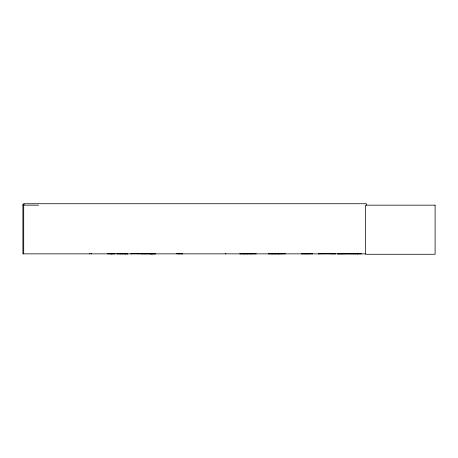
<?xml version="1.0" encoding="UTF-8"?>
<svg xmlns="http://www.w3.org/2000/svg" width="458" height="458" viewBox="0 0 458 458"><rect width="100%" height="100%" fill="white"/><g stroke="black" fill="none" stroke-linecap="round" stroke-linejoin="round"><path stroke-width="0.69" d="M243.616 253.841L243.65 253.348M248.539 253.841L248.591 253.451M250.984 253.841L250.984 253.451M255.907 253.841L255.907 253.451M268.709 253.858L285.031 253.829M272.155 253.795L272.178 253.451M275.716 253.795L275.796 253.348M278.922 253.858L279.048 253.486M239.963 253.858L255.953 253.806M301.622 253.858L312.533 253.818M318.287 253.858L329.411 253.486M148.209 253.806L148.186 253.451M148.426 253.795L148.472 253.451M130.874 253.806L136.284 253.486M111.741 253.795L111.758 253.486M268.817 253.806L268.835 253.486L268.852 253.858M240.158 253.806L240.192 253.486M301.822 253.806L301.856 253.486M350.462 253.806L350.496 253.486L350.53 253.858M153.642 253.806L153.676 253.486M122.04 253.806L122.074 253.486L122.109 253.858M127.215 253.806L127.25 253.486M137.698 253.806L137.738 253.486L137.772 253.858M142.873 253.806L136.421 253.486M149.159 253.806L149.194 253.486L149.234 253.858M111.483 253.806L111.409 253.348M24.331 204.245L22.9 204.245L22.9 253.858L365.702 253.858M22.9 205.167L38.609 205.167M117.013 253.537L126.185 253.537M275.853 253.537L285.025 253.537M116.996 253.658L126.202 253.669M275.836 253.658L285.042 253.669M337.506 253.68L357.469 253.68M117.002 253.829L127.965 253.841M155.462 253.841L143.085 253.806M176.393 253.486L182.582 253.841M335.519 253.841L330.676 253.806M361.202 253.841L337.506 253.818L357.469 253.532L357.452 253.858M151.69 253.818L151.758 253.348M151.312 253.795L151.455 253.245M127.69 253.806L127.645 253.486M124.37 253.806L124.324 253.486L124.278 253.858M182.364 253.806L182.33 253.486M155.245 253.806L155.21 253.486M150.264 253.806L150.258 253.348M141.631 253.806L141.596 253.486M306.723 253.795L306.683 253.451M250.681 253.806L250.646 253.486L250.612 253.858M245.064 253.795L245.11 253.451M278.367 253.795L278.344 253.451M151.346 253.755L151.295 253.486M251.03 253.806L251.03 253.451M243.667 253.806L243.667 253.451M366.417 205.167L366.417 203.73L23.707 203.73L23.707 253.858M360.927 253.451L360.927 253.858M357.732 253.348L357.732 253.858M357.538 253.348L357.538 253.858M356.032 253.451L356.032 253.858M355.431 253.451L355.431 253.858M353.92 253.348L353.92 253.858M353.731 253.348L353.731 253.858M335.199 253.451L335.199 253.858M332.342 253.348L332.342 253.858M332.182 253.348L332.182 253.858M330.596 253.451L330.596 253.858M329.451 253.451L329.451 253.858M327.865 253.348L327.865 253.858M327.705 253.348L327.705 253.858M325.707 253.348L325.707 253.858M325.518 253.348L325.518 253.858M324.848 253.451L324.848 253.858M324.15 253.451L324.15 253.858M323.348 253.451L323.348 253.858M321.98 253.348L321.98 253.858M321.785 253.348L321.785 253.858M318.556 253.451L318.556 253.858M312.276 253.451L312.276 253.858M309.041 253.348L309.041 253.858M308.847 253.348L308.847 253.858M307.478 253.451L307.478 253.858M305.314 253.348L305.314 253.858M305.12 253.348L305.12 253.858M301.891 253.451L301.891 253.858M281.67 253.451L281.67 253.858M279.071 253.451L279.071 253.858M278.058 253.348L278.058 253.858M277.817 253.348L277.817 253.858M276.031 253.348L276.031 253.858M274.783 253.451L274.783 253.858M274.731 253.348L274.731 253.858M274.491 253.348L274.491 253.858M272.705 253.348L272.705 253.858M272.464 253.348L272.464 253.858M271.457 253.451L271.457 253.858M252.358 253.348L252.392 253.858M252.14 253.348L252.1 253.858M247.434 253.348L247.469 253.858M247.217 253.348L247.217 253.858M247.177 253.348L247.188 253.858M245.82 253.451L245.82 253.858M245.019 253.451L245.019 253.858M244.715 253.348L244.715 253.858M243.461 253.348L243.461 253.858M240.227 253.451L240.227 253.858M225.817 253.348L225.817 253.858M225.393 253.451L225.416 253.858M182.295 253.451L182.295 253.858M181.597 253.451L181.597 253.858M180.629 253.245L180.629 253.858M179.616 253.245L179.616 253.858M179.233 253.245L179.215 253.858M179.032 253.348L179.032 253.858M178.494 253.348L178.494 253.858M178.311 253.348L178.311 253.858M178.219 253.245L178.219 253.858M177.12 253.451L177.12 253.858M176.359 253.451L176.359 253.858M155.17 253.451L155.17 253.858M154.409 253.451L154.409 253.858M154.071 253.451L154.071 253.858M153.711 253.451L153.711 253.858M152.852 253.245L152.852 253.858M152.491 253.348L152.491 253.858M152.314 253.348L152.314 253.858M152.09 253.348L152.09 253.858M151.913 253.348L151.913 253.858M151.838 253.245L151.838 253.858M151.575 253.348L151.575 253.858M151.243 253.451L151.295 253.858M150.442 253.245L150.516 253.858M149.995 253.451L149.995 253.858M146.703 253.451L146.703 253.858M145.106 253.348L145.106 253.858M144.928 253.348L144.928 253.858M141.562 253.451L141.562 253.858M141.03 253.348L141.03 253.858M140.852 253.348L140.852 253.858M138.482 253.348L138.482 253.858M138.299 253.348L138.299 253.858M136.318 253.451L136.387 253.858M134.4 253.348L134.4 253.858M134.223 253.348L134.223 253.858M131.143 253.451L131.143 253.858M127.599 253.451L127.599 253.858M127.284 253.451L127.284 253.858M125.372 253.348L125.372 253.858M125.263 253.348L125.263 253.858M121.026 253.451L121.026 253.858M120.151 253.348L120.151 253.858M120.036 253.348L120.036 253.858M117.7 253.451L117.7 253.858M114.958 253.451L114.958 253.858L107.59 253.841L107.59 253.451M112.651 253.348L112.651 253.858M111.855 253.451L111.809 253.858M111.151 253.348L111.139 253.858M111.002 253.245L111.002 253.858M91.365 253.245L91.365 253.858M89.928 253.245L89.928 253.858M435.1 205.167L365.61 205.167L365.61 254.27L435.1 254.27L435.1 205.167M329.01 253.806L328.976 253.486L328.941 253.858M143.016 253.858L143.016 253.451L142.948 253.858M125.189 253.858L125.189 253.348L125.148 253.858"/></g></svg>
